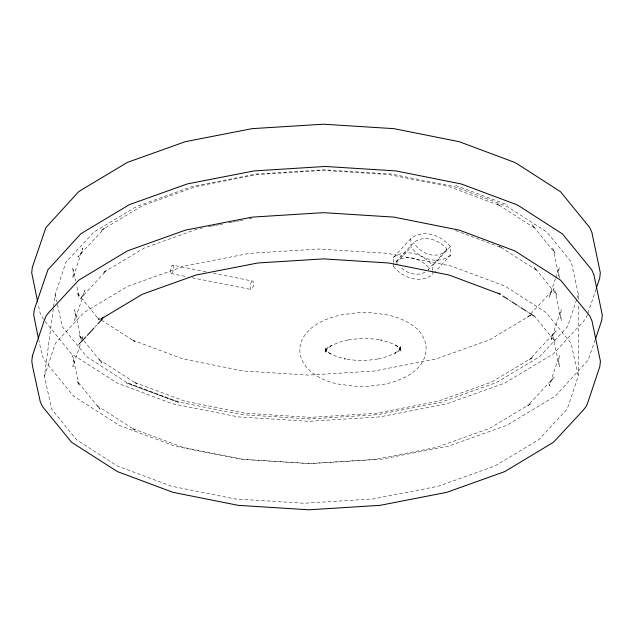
<?xml version="1.0" encoding="UTF-8"?>
<svg xmlns="http://www.w3.org/2000/svg" width="634" height="634" viewBox="0 0 634 634"><rect width="100%" height="100%" fill="white"/><g stroke="black" fill="none" stroke-linecap="round" stroke-linejoin="round"><path stroke-width="0.48" stroke-dasharray="3.17 2.38" d="M53.288 308.964L44.428 376.128L51.6 409.033L76.476 439.687L117.361 466.014L171.465 486.215L235.095 498.91L303.924 503.245L373.26 498.91L438.379 486.215L494.837 466.022L538.789 439.695L567.24 409.041L578.256 376.144L578.351 304.233M578.359 299.303L578.366 294.382L571.337 262.143L546.952 232.099L506.891 206.296L453.873 186.499L391.511 174.057L324.053 169.809L256.104 174.057L192.292 186.499L136.968 206.288L93.895 232.084L66.007 262.127L55.213 294.366L53.415 307.997M44.428 376.128L55.435 343.232L83.894 312.578L127.846 286.259L184.304 266.058L249.416 253.362L318.751 249.035L387.58 253.362L451.218 266.066L505.322 286.267L546.199 312.594L571.076 343.248L578.256 376.144M555.432 278.595L549.155 297.338L551.057 292.543L554.148 288.613L530.293 314.321M555.741 277.66L559.196 267.35L558.586 272.771L559.267 277.296M578.366 294.382L567.573 326.621L539.692 356.657L496.612 382.461L441.288 402.249L377.476 414.691L309.527 418.939L242.069 414.691L179.707 402.241L126.689 382.445L86.628 356.649L62.243 326.605L57.076 302.901M588.003 313.148L596.008 289.231M595.223 339.769L588.09 360.199L555.336 396.084L506.621 425.39L448.69 446.114L381.874 459.143L310.731 463.589L240.112 459.143L174.818 446.114L119.303 425.382L73.489 396.068L44.253 360.191L42.129 355.397L38.832 340.276M82.008 339.063L82.959 336.662L72.918 366.65L73.528 361.229L72.712 355.801L79.25 385.789L77.126 380.994L99.998 409.176L96.994 405.625L135.09 430.153L131.88 428.283L183.163 447.43L243.488 459.468L308.726 463.573L374.456 459.468L436.176 447.438L489.694 428.291L531.355 403.335L527.742 405.641L554.251 377.079L551.152 381.002L549.25 385.805L559.291 355.817L558.681 361.237L559.497 366.658L552.959 336.678L555.083 341.472L534.684 316.334M587.369 314.749L586.101 317.943L583.011 321.874L553.355 353.827L504.632 383.134L446.708 403.858L379.893 416.887L308.75 421.333L238.122 416.887L172.828 403.85L117.314 383.126L71.499 353.812L44.095 320.186M81.057 341.457L77.958 345.387L81.279 341.821M393.278 262.444L393.183 257.697L410.84 238.661A29.552 23.593 42.8 0 1 450.354 246.547L450.52 255.09L434.171 272.715M396.052 261.596L413.709 242.56A25.384 20.264 42.8 0 1 447.033 249.21L428.101 269.696A21.493 17.166 42.8 0 0 429.369 268.23A25.384 20.264 42.8 0 0 396.052 261.596A21.493 17.166 42.8 0 0 398.089 264.536M432.808 271.281L432.864 274.126A28.958 23.117 42.8 0 1 393.357 266.24L395.307 264.132M395.965 263.427L411.006 247.212L410.84 238.661M432.792 270.33L432.705 265.575L450.362 246.539M94.529 327.54L97.184 324.679M529.628 315.035L527.639 317.174L531.26 314.876M455.648 185.437L507.866 205.012M530.428 315.375L489.599 339.824L436.081 358.971L374.353 371.009L308.631 375.114L243.385 371.001L183.067 358.963L131.785 339.816L134.987 341.694L101.036 319.829M197 229.151L144.401 247.965L102.74 272.921L106.361 270.623L79.852 299.185L82.943 295.254L84.845 290.459L74.804 320.439L75.414 315.019L74.598 309.598L81.136 339.586L79.012 334.792L101.884 362.973L98.88 359.423L136.976 383.95L133.766 382.072L185.057 401.227L245.374 413.265L310.62 417.37L376.342 413.265L438.062 401.227L491.58 382.08L533.242 357.132L529.628 359.43L556.137 330.869L553.038 334.8L551.144 339.594L561.177 309.614L560.575 315.035L561.391 320.455L554.845 290.467L556.969 295.262L534.105 267.08L537.101 270.631L500.67 247.173M199.853 228.446L202.745 227.883M208.531 226.75L211.423 226.187M212.39 226.005L215.283 225.435M216.249 225.252L219.142 224.682M220.101 224.499L222.994 223.937M228.787 222.803L231.679 222.241M232.638 222.051L235.531 221.488M236.498 221.298L239.39 220.735M240.357 220.545L243.25 219.982M249.035 218.857L251.928 218.294M172.805 265.178A4.287 1.577 -78.7 0 1 172.741 271.891A4.287 1.577 -78.7 0 1 170.142 271.019A4.287 1.577 -78.7 0 1 172.805 265.178L206.533 271.907M213.286 273.254L252.792 281.131A4.287 1.577 -78.7 0 1 252.728 287.844A4.287 1.577 -78.7 0 1 250.129 286.972A4.287 1.577 -78.7 0 1 252.792 281.131M170.99 273.547L186.404 276.622M192.189 277.779L250.977 289.5M455.513 230.538L502.215 247.973M499.013 246.103L501.415 247.506M508.714 299.771L511.202 301.372M517.827 305.636L520.308 307.236M526.933 311.508L528.59 312.57M100.212 319.298L96.899 317.166L99.3 320.004L77.031 292.528L79.155 297.322L76.413 284.753M43.484 319.433L40.14 313.141L38.08 303.686M559.402 278.199L552.864 248.211L554.988 253.006L532.116 224.824L535.12 228.375L497.024 203.847L500.234 205.717L448.943 186.57L388.626 174.532L323.38 170.427L257.658 174.532L195.938 186.562L142.42 205.709L100.758 230.665L104.372 228.359L77.863 256.921L80.962 252.998L82.856 248.195L72.823 278.183L73.425 272.763L72.609 267.342L75.565 280.886M55.213 294.366L56.87 301.95M393.294 263.395L393.349 266.248M450.52 255.082A28.958 23.117 42.8 0 1 411.014 247.205M393.191 257.705A29.552 23.593 42.8 0 1 432.697 265.583M425.089 272.113A21.493 17.166 42.8 0 1 400.522 267.215M447.025 249.194A21.493 17.166 42.8 0 1 413.717 242.553M300.492 344.056C295.436 366.698 320.36 381.406 339.428 384.228L354.517 386.209L368.964 386.209L384.053 384.228C402.463 380.836 427.261 369.257 426.064 347.036C424.574 327.723 403.264 318.062 386.661 314.749L371.579 312.776L357.132 312.776L342.051 314.749C325.329 318.205 305.968 326.272 300.492 344.056M326.145 348.676L325.876 353.32L325.821 350.333L324.893 347.495L327.207 352.092L325.567 349.809L330.536 354.113L328.539 352.694L336.147 356.419L345.578 359.05L344.341 358.852L355.69 360.31L367.522 360.31L379.037 358.852L378.015 359.05L387.746 356.411L395.782 352.686L393.952 354.105L399.42 349.802L397.914 352.084L400.759 347.487L399.943 350.325L400.212 345.681L400.276 348.668L401.211 351.505L398.889 346.909L400.537 349.183L395.568 344.88L397.566 346.299L389.958 342.574L380.527 339.935L381.755 340.133L370.407 338.675L358.567 338.675L347.052 340.133L348.074 339.943L338.342 342.574L330.298 346.299L332.137 344.888L326.668 349.191L328.174 346.917L325.329 351.513L326.145 348.676M178.408 402.297L126.055 382.833L178.408 402.297"/><path stroke-width="0.95" d="M596.317 288.312L599.709 278.199L600.311 272.779L591.871 232.401L589.747 227.606L560.511 191.722L517.899 164.285L514.697 162.407L459.182 141.683L393.888 128.654L323.269 124.209L252.126 128.647L185.31 141.675L127.379 162.399L82.277 189.407L78.664 191.714L45.91 227.59L32.31 267.342L31.7 272.763L37.668 301.8M595.532 338.849L601.69 320.455L602.3 315.035L593.86 274.657L591.736 269.862L562.501 233.978L519.888 206.541L516.686 204.671L461.172 183.939L395.878 170.911L325.25 166.465L254.107 170.911L187.292 183.931L129.368 204.655L84.267 231.672L80.645 233.97L47.899 269.846L34.291 309.598L33.689 315.019L38.42 338.39M81.937 341.1L85.915 336.82M87.238 335.394L93.864 328.253M97.842 323.966L102.486 318.965M103.746 317.285L100.854 319.124L142.515 294.176L196.033 275.029L257.761 262.991L323.483 258.886L388.729 262.999L449.046 275.037L500.329 294.184L498.728 293.249M502.921 296.038L507.889 299.24M512.026 301.903L516.995 305.105M521.14 307.775L526.109 310.969M529.422 313.101L534.391 316.303M32.405 355.801L31.795 361.221L32.611 366.65L40.235 401.599L42.359 406.394L71.602 442.278L117.417 471.593L172.931 492.317L238.218 505.346L308.845 509.791L379.988 505.353L446.804 492.325L504.735 471.601L553.45 442.286L583.106 410.341L586.204 406.41L588.106 401.615L599.804 366.658L600.414 361.237L591.974 320.859L589.85 316.065L560.607 280.188L514.792 250.874L459.285 230.15L393.991 217.113L323.364 212.667L252.221 217.113L185.405 230.142L127.474 250.866L78.759 280.173L49.103 312.126L46.005 316.057L44.111 320.852L32.405 355.801"/></g></svg>
